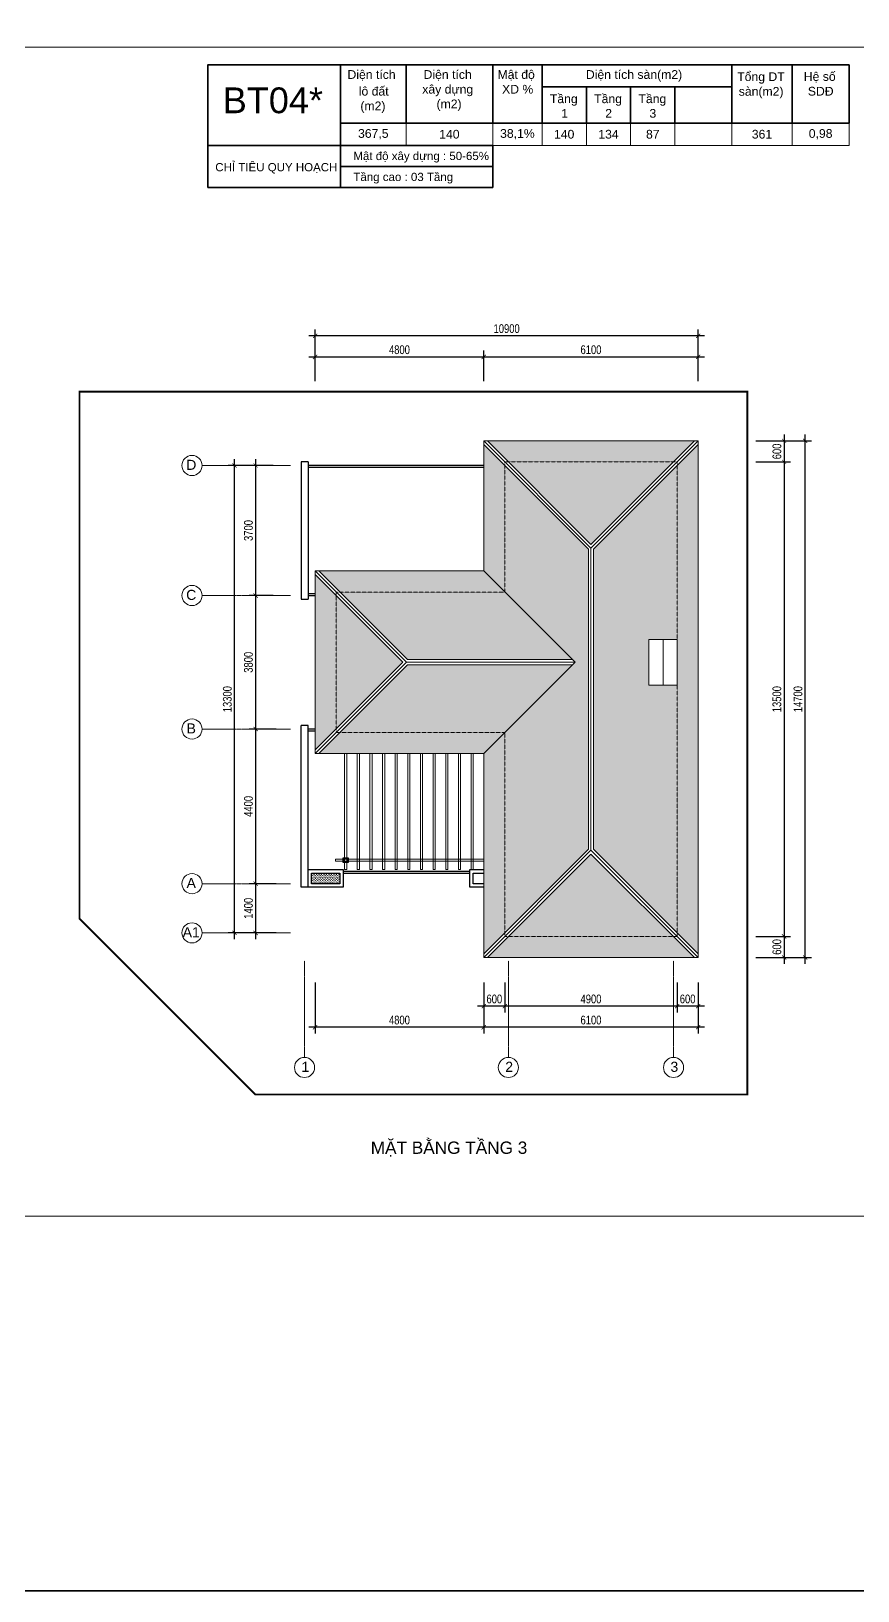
# Model space of a CAD drawing. Header units: millimetres. Extents: x 33748 to 451939, y -263262 to 62681.
# Drawn here: x 250177 to 273697, y -263262 to -218879 of the extents above; entities that cross this region are included whole.
import ezdxf
from ezdxf.enums import TextEntityAlignment as Align
from ezdxf.xclip import XClip

# ---------------------------------------------------------------- set-up
doc = ezdxf.new("R2010")
doc.units = ezdxf.units.MM
doc.header["$PDMODE"] = 98
doc.linetypes.add('CENTER', pattern=[50.8, 31.75, -6.35, 6.35, -6.35])
doc.linetypes.add('HIDDEN', pattern=[0.375, 0.25, -0.125])
doc.layers.get('Defpoints').update_dxf_attribs({"color": 202, "lineweight": 13})
for name, color, linetype, lineweight in [('-CENTER', 143, 'CENTER', 13), ('-CONCRETE', 1, 'Continuous', 35), ('-FURNITURE', 46, 'Continuous', 9), ('-HIDE', 3, 'HIDDEN', 13), ('-KH', 143, 'Continuous', 13), ('-LINE1', 7, 'Continuous', 18), ('-RANH GIOI KHU DAT', 12, 'CENTER', 18), ('-TEXT', 7, 'Continuous', 15), ('-WALL', 4, 'Continuous', 35)]:
    doc.layers.add(name, color=color, linetype=linetype, lineweight=lineweight)
for name, color, linetype in [('12. NET DIM', 9, 'Continuous'), ('13. NET HATCH', 252, 'Continuous'), ('A-Flor-Hral', 242, 'Continuous')]:
    doc.layers.add(name, color=color, linetype=linetype)
doc.styles.add('1', font='arial.ttf')
doc.styles.add('AVANH', font='', dxfattribs={"width": 0.8})
doc.styles.get("Standard").update_dxf_attribs({"font": 'arial.ttf'})
doc.styles.get('AVANH').set_extended_font_data('.VnAvantH')
doc.dimstyles.new('C_100A3', dxfattribs={"dimscale": 100, "dimtxt": 2.5, "dimasz": 1.2, "dimexe": 1.8, "dimexo": 0, "dimgap": 0.75, "dimtad": 1, "dimdec": 0, "dimzin": 0, "dimdsep": 46, "dimtxsty": 'AVANH', "dimblk": 'ARCHTICK', "dimcen": 0, "dimdle": 1.8, "dimclrd": 256, "dimclre": 256, "dimclrt": 7, "dimadec": 0, "dimazin": 0, "dimtfac": 0.0001, "dimtdec": 0, "dimtix": 1, "dimtmove": 2, "dimatfit": 3, "dimldrblk": 'ARCHTICK', "dimfxl": 1.8, "dimtolj": 1, "dimtzin": 0, "dimarcsym": 0})

# ---------------------------------------------------------------- blocks, each defined once
blk = doc.blocks.new('A$C37A47670')
at = {"layer": '-WALL'}
for p, q in [((0, 1905), (16565, 1905)), ((0, 1905), (0, 0)), ((2134, 1905), (2134, 0)), ((4959, 1905), (4959, 0)), ((6565, 1905), (6565, 0)), ((12744, 1905), (12744, 0)), ((14715, 1905), (14715, 0)), ((16565, 1905), (16565, 0)), ((6565, 1180), (12744, 1180)), ((8008, 1180), (8008, 0)), ((9451, 1180), (9451, 0)), ((10894, 1180), (10894, 0)), ((0, 0), (16565, 0))]:
    blk.add_line(p, q, dxfattribs=at)
for s, height, p in [('Diện tích', 284.5, (227, 1443)), ('Diện tích', 284.5, (2706, 1443)), ('Mật độ', 284.5, (5115, 1443)), ('Diện tích sàn(m2)', 284.48, (7994, 1443)), ('Tổng DT', 284.5, (12923, 1373)), ('Hệ số', 284.5, (15091, 1378)), (' lô đất', 284.5, (484, 899)), ('xây dựng', 284.5, (2663, 964)), ('XD %%%', 284.5, (5263, 964)), ('sàn(m2)', 284.5, (12973, 894)), ('SDĐ', 284.5, (15223, 899)), ('(m2)', 284.5, (647, 420)), ('(m2)', 284.5, (3127, 485)), ('Tầng', 284.5, (6820, 653)), ('Tầng', 284.5, (8263, 653)), ('Tầng', 284.5, (9706, 653)), ('1', 284, (7192, 178)), ('2', 284, (8624, 178)), ('3', 284, (10063, 178))]:
    blk.add_text(s, height=height, dxfattribs=at).set_placement(p)
blk = doc.blocks.new('A$Cc865fbe0')
at = {"layer": '-WALL'}
for points in [[(0, 0), (3775, 0), (3775, 1194), (0, 1194)], [(3775, 597), (8107, 597), (8107, 1194), (3775, 1194)], [(3775, 0), (8107, 0), (8107, 597), (3775, 597)]]:
    blk.add_lwpolyline(points, close=True, dxfattribs=at)
for s, p in [('Mật độ xây dựng : 50-65%%%', (4141, 778)), ('CHỈ TIÊU QUY HOẠCH', (212, 458)), ('Tầng cao : 03 Tầng', (4141, 181))]:
    blk.add_text(s, height=234.37, dxfattribs=at).set_placement(p)
blk = doc.blocks.new('*T258')
at = {"layer": '-LINE1', "linetype": 'ByBlock', "lineweight": -2, "transparency": 16777216}
for p, q in [((0, 0), (176.96, 0)), ((0, 0), (0, -25.17)), ((16.05, 0), (16.05, -25.17)), ((34.58, 0), (34.58, -25.17)), ((59.1, 0), (59.1, -25.17)), ((73.04, 0), (73.04, -25.17)), ((85.57, 0), (85.57, -25.17)), ((98.09, 0), (98.09, -25.17)), ((110.62, 0), (110.62, -25.17)), ((126.68, 0), (126.68, -25.17)), ((143.79, 0), (143.79, -25.17)), ((159.84, 0), (159.84, -25.17)), ((176.96, 0), (176.96, -25.17)), ((0, -6.29), (176.96, -6.29)), ((0, -12.59), (176.96, -12.59)), ((0, -18.88), (176.96, -18.88)), ((0, -25.17), (176.96, -25.17))]:
    blk.add_line(p, q, dxfattribs=at)
at = {"layer": '-LINE1', "color": 0, "transparency": 16777216, "char_height": 2.4694}
for s, insert, width, attachment_point in [('{\\fArial|b1|i0|c0;M1 BT', (1.5, -4.79), 13.055, 7), ('{\\fArial|b0|i0|c0;250', (25.32, -3.15), 15.5244, 5), ('{\\fArial|b0|i0|c0;117,6', (46.84, -3.15), 21.5217, 5), ('{\\fArial|b0|i0|c0;47,0%', (66.07, -3.15), 10.9383, 5), ('{\\fArial|b0|i0|c0;117,6', (79.3, -3.15), 9.5272, 5), ('{\\fArial|b0|i0|c0;117,6', (91.83, -3.15), 9.5272, 5), ('{\\fArial|b0|i0|c0;79,3', (104.36, -3.15), 9.5272, 5), ('{\\fArial|b0|i0|c0;314,5', (135.23, -3.15), 14.1133, 5), ('{\\fArial|b0|i0|c0;1,26', (151.82, -3.15), 13.055, 5), ('{\\fArial|b1|i0|c0;49', (168.4, -3.15), 14.1133, 5), ('{\\fArial|b1|i0|c0;M2 BT', (1.5, -11.09), 13.055, 7), ('{\\fArial|b0|i0|c0;328', (25.32, -9.44), 15.5244, 5), ('{\\fArial|b0|i0|c0;135,5', (46.84, -9.44), 21.5217, 5), ('{\\fArial|b0|i0|c0;41,3%', (66.07, -9.44), 10.9383, 5), ('{\\fArial|b0|i0|c0;135,5', (79.3, -9.44), 9.5272, 5), ('{\\fArial|b0|i0|c0;135,5', (91.83, -9.44), 9.5272, 5), ('{\\fArial|b0|i0|c0;92,6', (104.36, -9.44), 9.5272, 5), ('{\\fArial|b0|i0|c0;', (112.12, -4.79), 13.055, 7), ('{\\fArial|b0|i0|c0;363,6', (135.23, -9.44), 14.1133, 5), ('{\\fArial|b0|i0|c0;1,11', (151.82, -9.44), 13.055, 5), ('{\\fArial|b1|i0|c0;6', (168.4, -9.44), 14.1133, 5), ('{\\fArial|b0|i0|c0;', (112.12, -11.09), 13.055, 7), ('{\\fArial|b1|i0|c0;M3 BT', (1.5, -17.38), 13.055, 7), ('{\\fArial|b0|i0|c0;242,5', (25.32, -15.73), 15.5244, 5), ('{\\fArial|b0|i0|c0;107,6', (46.84, -15.73), 21.5217, 5), ('{\\fArial|b0|i0|c0;44,4%', (66.07, -15.73), 10.9383, 5), ('{\\fArial|b0|i0|c0;107,6', (79.3, -15.73), 9.5272, 5), ('{\\fArial|b0|i0|c0;107,6', (91.83, -15.73), 9.5272, 5), ('{\\fArial|b0|i0|c0;78,4', (104.36, -15.73), 9.5272, 5), ('{\\fArial|b0|i0|c0;', (112.12, -17.38), 13.055, 7), ('{\\fArial|b0|i0|c0;293,6', (135.23, -15.73), 14.1133, 5), ('{\\fArial|b0|i0|c0;1,21', (151.82, -15.73), 13.055, 5), ('{\\fArial|b1|i0|c0;2', (168.4, -15.73), 14.1133, 5), ('{\\fArial|b1|i0|c0;M4 BT', (1.5, -23.67), 13.055, 7), ('{\\fArial|b0|i0|c0;367,5', (25.32, -22.02), 15.5244, 5), ('{\\fArial|b0|i0|c0;140', (46.84, -22.02), 21.5217, 5), ('{\\fArial|b0|i0|c0;38,1%', (66.07, -22.02), 10.9383, 5), ('{\\fArial|b0|i0|c0;140', (79.3, -22.02), 9.5272, 5), ('{\\fArial|b0|i0|c0;134', (91.83, -22.02), 9.5272, 5), ('{\\fArial|b0|i0|c0;87', (104.36, -22.02), 9.5272, 5), ('{\\fArial|b0|i0|c0;361', (135.23, -22.02), 14.1133, 5), ('{\\fArial|b0|i0|c0;0,98', (151.82, -22.02), 13.055, 5), ('{\\fArial|b1|i0|c0;2', (168.4, -22.02), 14.1133, 5), ('{\\fArial|b0|i0|c0;', (112.12, -23.67), 13.055, 7)]:
    blk.add_mtext(s, dxfattribs=dict(at, insert=insert, width=width, attachment_point=attachment_point))
blk = doc.blocks.new('Bang tk')
blk.add_blockref('*T258', (0, 25.17))
blk = doc.blocks.new('_ARCHTICK')
at = {"const_width": 0.15}
blk.add_lwpolyline([(-0.5, -0.5), (0.5, 0.5)], dxfattribs=at)
blk = doc.blocks.new('*D1293')
at = {"layer": '12. NET DIM', "lineweight": -2, "transparency": 16777216}
for p, q in [((270799, -230538), (271780, -230538)), ((271600, -230358), (271600, -231318)), ((270799, -231138), (271780, -231138))]:
    blk.add_line(p, q, dxfattribs=at)
at = {"layer": 'Defpoints', "color": 0, "transparency": 16777216}
for p in [(270799, -230538), (270799, -231138), (271600, -231138)]:
    blk.add_point(p, dxfattribs=at)
at = {"layer": '12. NET DIM', "lineweight": -2, "transparency": 16777216, "xscale": 120, "yscale": 120, "zscale": 120}
for p, rotation in [((271600, -230538), 90), ((271600, -231138), 270)]:
    blk.add_blockref('_ARCHTICK', p, dxfattribs=dict(at, rotation=rotation))
at = {"layer": '12. NET DIM', "color": 7, "transparency": 16777216, "insert": (271396, -230838), "char_height": 250, "attachment_point": 5, "rotation": 90, "style": 'AVANH'}
blk.add_mtext('\\A1;600', dxfattribs=at)
blk = doc.blocks.new('*D1294')
at = {"layer": '12. NET DIM', "lineweight": -2, "transparency": 16777216}
for p, q in [((270799, -231138), (271780, -231138)), ((271600, -230958), (271600, -244819)), ((270799, -244639), (271780, -244639))]:
    blk.add_line(p, q, dxfattribs=at)
at = {"layer": 'Defpoints', "color": 0, "transparency": 16777216}
for p in [(270799, -231138), (270799, -244639), (271600, -244639)]:
    blk.add_point(p, dxfattribs=at)
at = {"layer": '12. NET DIM', "lineweight": -2, "transparency": 16777216, "xscale": 120, "yscale": 120, "zscale": 120}
for p, rotation in [((271600, -231138), 90), ((271600, -244639), 270)]:
    blk.add_blockref('_ARCHTICK', p, dxfattribs=dict(at, rotation=rotation))
at = {"layer": '12. NET DIM', "color": 7, "transparency": 16777216, "insert": (271396, -237888), "char_height": 250, "attachment_point": 5, "rotation": 90, "style": 'AVANH'}
blk.add_mtext('\\A1;13500', dxfattribs=at)
blk = doc.blocks.new('*D1295')
at = {"layer": '12. NET DIM', "lineweight": -2, "transparency": 16777216}
for p, q in [((271600, -244459), (271600, -245419)), ((270799, -244639), (271780, -244639)), ((270799, -245239), (271780, -245239))]:
    blk.add_line(p, q, dxfattribs=at)
at = {"layer": 'Defpoints', "color": 0, "transparency": 16777216}
for p in [(270799, -244639), (270799, -245239), (271600, -245239)]:
    blk.add_point(p, dxfattribs=at)
at = {"layer": '12. NET DIM', "lineweight": -2, "transparency": 16777216, "xscale": 120, "yscale": 120, "zscale": 120}
for p, rotation in [((271600, -244639), 90), ((271600, -245239), 270)]:
    blk.add_blockref('_ARCHTICK', p, dxfattribs=dict(at, rotation=rotation))
at = {"layer": '12. NET DIM', "color": 7, "transparency": 16777216, "insert": (271396, -244939), "char_height": 250, "attachment_point": 5, "rotation": 90, "style": 'AVANH'}
blk.add_mtext('\\A1;600', dxfattribs=at)
blk = doc.blocks.new('*D1296')
at = {"layer": '12. NET DIM', "lineweight": -2, "transparency": 16777216}
for p, q in [((270799, -230538), (272380, -230538)), ((272200, -245419), (272200, -230358)), ((270799, -245239), (272380, -245239))]:
    blk.add_line(p, q, dxfattribs=at)
at = {"layer": 'Defpoints', "color": 0, "transparency": 16777216}
for p in [(270799, -230538), (272200, -230538), (270799, -245239)]:
    blk.add_point(p, dxfattribs=at)
at = {"layer": '12. NET DIM', "lineweight": -2, "transparency": 16777216, "xscale": 120, "yscale": 120, "zscale": 120}
for p, rotation in [((272200, -230538), 90), ((272200, -245239), 270)]:
    blk.add_blockref('_ARCHTICK', p, dxfattribs=dict(at, rotation=rotation))
at = {"layer": '12. NET DIM', "color": 7, "transparency": 16777216, "insert": (271996, -237888), "char_height": 250, "attachment_point": 5, "rotation": 90, "style": 'AVANH'}
blk.add_mtext('\\A1;14700', dxfattribs=at)
blk = doc.blocks.new('*D1297')
at = {"layer": '12. NET DIM', "lineweight": -2, "transparency": 16777216}
for p, q in [((268555, -245951), (268555, -246805)), ((269155, -245951), (269155, -246805)), ((269335, -246625), (268375, -246625))]:
    blk.add_line(p, q, dxfattribs=at)
at = {"layer": 'Defpoints', "color": 0, "transparency": 16777216}
for p in [(268555, -245951), (269155, -245951), (268555, -246625)]:
    blk.add_point(p, dxfattribs=at)
at = {"layer": '12. NET DIM', "lineweight": -2, "transparency": 16777216, "xscale": 120, "yscale": 120, "zscale": 120, "rotation": 180}
blk.add_blockref('_ARCHTICK', (268555, -246625), dxfattribs=at)
at = {"layer": '12. NET DIM', "lineweight": -2, "transparency": 16777216, "xscale": 120, "yscale": 120, "zscale": 120}
blk.add_blockref('_ARCHTICK', (269155, -246625), dxfattribs=at)
at = {"layer": '12. NET DIM', "color": 7, "transparency": 16777216, "insert": (268855, -246421), "char_height": 250, "attachment_point": 5, "style": 'AVANH'}
blk.add_mtext('\\A1;600', dxfattribs=at)
blk = doc.blocks.new('*D1298')
at = {"layer": '12. NET DIM', "lineweight": -2, "transparency": 16777216}
for p, q in [((263655, -245951), (263655, -246805)), ((268555, -245951), (268555, -246805)), ((268735, -246625), (263475, -246625))]:
    blk.add_line(p, q, dxfattribs=at)
at = {"layer": 'Defpoints', "color": 0, "transparency": 16777216}
for p in [(263655, -245951), (268555, -245951), (263655, -246625)]:
    blk.add_point(p, dxfattribs=at)
at = {"layer": '12. NET DIM', "lineweight": -2, "transparency": 16777216, "xscale": 120, "yscale": 120, "zscale": 120, "rotation": 180}
blk.add_blockref('_ARCHTICK', (263655, -246625), dxfattribs=at)
at = {"layer": '12. NET DIM', "lineweight": -2, "transparency": 16777216, "xscale": 120, "yscale": 120, "zscale": 120}
blk.add_blockref('_ARCHTICK', (268555, -246625), dxfattribs=at)
at = {"layer": '12. NET DIM', "color": 7, "transparency": 16777216, "insert": (266105, -246421), "char_height": 250, "attachment_point": 5, "style": 'AVANH'}
blk.add_mtext('\\A1;4900', dxfattribs=at)
blk = doc.blocks.new('*D1299')
at = {"layer": '12. NET DIM', "lineweight": -2, "transparency": 16777216}
for p, q in [((263055, -245951), (263055, -246805)), ((263655, -245951), (263655, -246805)), ((263835, -246625), (262875, -246625))]:
    blk.add_line(p, q, dxfattribs=at)
at = {"layer": 'Defpoints', "color": 0, "transparency": 16777216}
for p in [(263055, -245951), (263655, -245951), (263055, -246625)]:
    blk.add_point(p, dxfattribs=at)
at = {"layer": '12. NET DIM', "lineweight": -2, "transparency": 16777216, "xscale": 120, "yscale": 120, "zscale": 120, "rotation": 180}
blk.add_blockref('_ARCHTICK', (263055, -246625), dxfattribs=at)
at = {"layer": '12. NET DIM', "lineweight": -2, "transparency": 16777216, "xscale": 120, "yscale": 120, "zscale": 120}
blk.add_blockref('_ARCHTICK', (263655, -246625), dxfattribs=at)
at = {"layer": '12. NET DIM', "color": 7, "transparency": 16777216, "insert": (263355, -246421), "char_height": 250, "attachment_point": 5, "style": 'AVANH'}
blk.add_mtext('\\A1;600', dxfattribs=at)
blk = doc.blocks.new('*D1300')
at = {"layer": '12. NET DIM', "lineweight": -2, "transparency": 16777216}
for p, q in [((263055, -245951), (263055, -247405)), ((269155, -245951), (269155, -247405)), ((269335, -247225), (262875, -247225))]:
    blk.add_line(p, q, dxfattribs=at)
at = {"layer": 'Defpoints', "color": 0, "transparency": 16777216}
for p in [(263055, -245951), (269155, -245951), (263055, -247225)]:
    blk.add_point(p, dxfattribs=at)
at = {"layer": '12. NET DIM', "lineweight": -2, "transparency": 16777216, "xscale": 120, "yscale": 120, "zscale": 120, "rotation": 180}
blk.add_blockref('_ARCHTICK', (263055, -247225), dxfattribs=at)
at = {"layer": '12. NET DIM', "lineweight": -2, "transparency": 16777216, "xscale": 120, "yscale": 120, "zscale": 120}
blk.add_blockref('_ARCHTICK', (269155, -247225), dxfattribs=at)
at = {"layer": '12. NET DIM', "color": 7, "transparency": 16777216, "insert": (266105, -247021), "char_height": 250, "attachment_point": 5, "style": 'AVANH'}
blk.add_mtext('\\A1;6100', dxfattribs=at)
blk = doc.blocks.new('*D1301')
at = {"layer": '12. NET DIM', "lineweight": -2, "transparency": 16777216}
for p, q in [((258255, -245951), (258255, -247405)), ((263055, -245951), (263055, -247405)), ((263235, -247225), (258075, -247225))]:
    blk.add_line(p, q, dxfattribs=at)
at = {"layer": 'Defpoints', "color": 0, "transparency": 16777216}
for p in [(258255, -245951), (263055, -245951), (258255, -247225)]:
    blk.add_point(p, dxfattribs=at)
at = {"layer": '12. NET DIM', "lineweight": -2, "transparency": 16777216, "xscale": 120, "yscale": 120, "zscale": 120, "rotation": 180}
blk.add_blockref('_ARCHTICK', (258255, -247225), dxfattribs=at)
at = {"layer": '12. NET DIM', "lineweight": -2, "transparency": 16777216, "xscale": 120, "yscale": 120, "zscale": 120}
blk.add_blockref('_ARCHTICK', (263055, -247225), dxfattribs=at)
at = {"layer": '12. NET DIM', "color": 7, "transparency": 16777216, "insert": (260655, -247021), "char_height": 250, "attachment_point": 5, "style": 'AVANH'}
blk.add_mtext('\\A1;4800', dxfattribs=at)
blk = doc.blocks.new('*D1302')
at = {"layer": '12. NET DIM', "lineweight": -2, "transparency": 16777216}
for p, q in [((258255, -228835), (258255, -227969)), ((263055, -228835), (263055, -227969)), ((258075, -228149), (263235, -228149))]:
    blk.add_line(p, q, dxfattribs=at)
at = {"layer": 'Defpoints', "color": 0, "transparency": 16777216}
for p in [(263055, -228149), (258255, -228835), (263055, -228835)]:
    blk.add_point(p, dxfattribs=at)
at = {"layer": '12. NET DIM', "lineweight": -2, "transparency": 16777216, "xscale": 120, "yscale": 120, "zscale": 120, "rotation": 180}
blk.add_blockref('_ARCHTICK', (258255, -228149), dxfattribs=at)
at = {"layer": '12. NET DIM', "lineweight": -2, "transparency": 16777216, "xscale": 120, "yscale": 120, "zscale": 120}
blk.add_blockref('_ARCHTICK', (263055, -228149), dxfattribs=at)
at = {"layer": '12. NET DIM', "color": 7, "transparency": 16777216, "insert": (260655, -227945), "char_height": 250, "attachment_point": 5, "style": 'AVANH'}
blk.add_mtext('\\A1;4800', dxfattribs=at)
blk = doc.blocks.new('*D1303')
at = {"layer": '12. NET DIM', "lineweight": -2, "transparency": 16777216}
for p, q in [((263055, -228835), (263055, -227969)), ((269155, -228835), (269155, -227969)), ((262875, -228149), (269335, -228149))]:
    blk.add_line(p, q, dxfattribs=at)
at = {"layer": 'Defpoints', "color": 0, "transparency": 16777216}
for p in [(269155, -228149), (263055, -228835), (269155, -228835)]:
    blk.add_point(p, dxfattribs=at)
at = {"layer": '12. NET DIM', "lineweight": -2, "transparency": 16777216, "xscale": 120, "yscale": 120, "zscale": 120, "rotation": 180}
blk.add_blockref('_ARCHTICK', (263055, -228149), dxfattribs=at)
at = {"layer": '12. NET DIM', "lineweight": -2, "transparency": 16777216, "xscale": 120, "yscale": 120, "zscale": 120}
blk.add_blockref('_ARCHTICK', (269155, -228149), dxfattribs=at)
at = {"layer": '12. NET DIM', "color": 7, "transparency": 16777216, "insert": (266105, -227945), "char_height": 250, "attachment_point": 5, "style": 'AVANH'}
blk.add_mtext('\\A1;6100', dxfattribs=at)
blk = doc.blocks.new('*D1304')
at = {"layer": '12. NET DIM', "lineweight": -2, "transparency": 16777216}
for p, q in [((269335, -227549), (258075, -227549)), ((258255, -228835), (258255, -227369)), ((269155, -228835), (269155, -227369))]:
    blk.add_line(p, q, dxfattribs=at)
at = {"layer": 'Defpoints', "color": 0, "transparency": 16777216}
for p in [(258255, -227549), (258255, -228835), (269155, -228835)]:
    blk.add_point(p, dxfattribs=at)
at = {"layer": '12. NET DIM', "lineweight": -2, "transparency": 16777216, "xscale": 120, "yscale": 120, "zscale": 120, "rotation": 180}
blk.add_blockref('_ARCHTICK', (258255, -227549), dxfattribs=at)
at = {"layer": '12. NET DIM', "lineweight": -2, "transparency": 16777216, "xscale": 120, "yscale": 120, "zscale": 120}
blk.add_blockref('_ARCHTICK', (269155, -227549), dxfattribs=at)
at = {"layer": '12. NET DIM', "color": 7, "transparency": 16777216, "insert": (263705, -227345), "char_height": 250, "attachment_point": 5, "style": 'AVANH'}
blk.add_mtext('\\A1;10900', dxfattribs=at)
blk = doc.blocks.new('*D1243')
at = {"layer": '12. NET DIM', "lineweight": -2, "transparency": 16777216}
for p, q in [((256563, -231058), (256563, -235119)), ((257058, -231238), (256383, -231238)), ((257058, -234939), (256383, -234939))]:
    blk.add_line(p, q, dxfattribs=at)
at = {"layer": 'Defpoints', "color": 0, "transparency": 16777216}
for p in [(257058, -231238), (256563, -234939), (257058, -234939)]:
    blk.add_point(p, dxfattribs=at)
at = {"layer": '12. NET DIM', "lineweight": -2, "transparency": 16777216, "xscale": 120, "yscale": 120, "zscale": 120}
for p, rotation in [((256563, -231238), 90), ((256563, -234939), 270)]:
    blk.add_blockref('_ARCHTICK', p, dxfattribs=dict(at, rotation=rotation))
at = {"layer": '12. NET DIM', "color": 7, "transparency": 16777216, "insert": (256359, -233088), "char_height": 250, "attachment_point": 5, "rotation": 90, "style": 'AVANH'}
blk.add_mtext('\\A1;3700', dxfattribs=at)
blk = doc.blocks.new('*D1244')
at = {"layer": '12. NET DIM', "lineweight": -2, "transparency": 16777216}
for p, q in [((256563, -234759), (256563, -238919)), ((257058, -234939), (256383, -234939)), ((257150, -238739), (256383, -238739))]:
    blk.add_line(p, q, dxfattribs=at)
at = {"layer": 'Defpoints', "color": 0, "transparency": 16777216}
for p in [(257058, -234939), (256563, -238739), (257150, -238739)]:
    blk.add_point(p, dxfattribs=at)
at = {"layer": '12. NET DIM', "lineweight": -2, "transparency": 16777216, "xscale": 120, "yscale": 120, "zscale": 120}
for p, rotation in [((256563, -234939), 90), ((256563, -238739), 270)]:
    blk.add_blockref('_ARCHTICK', p, dxfattribs=dict(at, rotation=rotation))
at = {"layer": '12. NET DIM', "color": 7, "transparency": 16777216, "insert": (256359, -236839), "char_height": 250, "attachment_point": 5, "rotation": 90, "style": 'AVANH'}
blk.add_mtext('\\A1;3800', dxfattribs=at)
blk = doc.blocks.new('*D1245')
at = {"layer": '12. NET DIM', "lineweight": -2, "transparency": 16777216}
for p, q in [((257150, -238739), (256383, -238739)), ((256563, -238559), (256563, -243319)), ((257150, -243139), (256383, -243139))]:
    blk.add_line(p, q, dxfattribs=at)
at = {"layer": 'Defpoints', "color": 0, "transparency": 16777216}
for p in [(257150, -238739), (256563, -243139), (257150, -243139)]:
    blk.add_point(p, dxfattribs=at)
at = {"layer": '12. NET DIM', "lineweight": -2, "transparency": 16777216, "xscale": 120, "yscale": 120, "zscale": 120}
for p, rotation in [((256563, -238739), 90), ((256563, -243139), 270)]:
    blk.add_blockref('_ARCHTICK', p, dxfattribs=dict(at, rotation=rotation))
at = {"layer": '12. NET DIM', "color": 7, "transparency": 16777216, "insert": (256359, -240939), "char_height": 250, "attachment_point": 5, "rotation": 90, "style": 'AVANH'}
blk.add_mtext('\\A1;4400', dxfattribs=at)
blk = doc.blocks.new('*D1246')
at = {"layer": '12. NET DIM', "lineweight": -2, "transparency": 16777216}
for p, q in [((257150, -243139), (256383, -243139)), ((256563, -242959), (256563, -244719)), ((257150, -244539), (256383, -244539))]:
    blk.add_line(p, q, dxfattribs=at)
at = {"layer": 'Defpoints', "color": 0, "transparency": 16777216}
for p in [(257150, -243139), (256563, -244539), (257150, -244539)]:
    blk.add_point(p, dxfattribs=at)
at = {"layer": '12. NET DIM', "lineweight": -2, "transparency": 16777216, "xscale": 120, "yscale": 120, "zscale": 120}
for p, rotation in [((256563, -243139), 90), ((256563, -244539), 270)]:
    blk.add_blockref('_ARCHTICK', p, dxfattribs=dict(at, rotation=rotation))
at = {"layer": '12. NET DIM', "color": 7, "transparency": 16777216, "insert": (256359, -243839), "char_height": 250, "attachment_point": 5, "rotation": 90, "style": 'AVANH'}
blk.add_mtext('\\A1;1400', dxfattribs=at)
blk = doc.blocks.new('*D1247')
at = {"layer": '12. NET DIM', "lineweight": -2, "transparency": 16777216}
for p, q in [((255963, -244719), (255963, -231058)), ((257058, -231238), (255783, -231238)), ((257150, -244539), (255783, -244539))]:
    blk.add_line(p, q, dxfattribs=at)
at = {"layer": 'Defpoints', "color": 0, "transparency": 16777216}
for p in [(255963, -231238), (257058, -231238), (257150, -244539)]:
    blk.add_point(p, dxfattribs=at)
at = {"layer": '12. NET DIM', "lineweight": -2, "transparency": 16777216, "xscale": 120, "yscale": 120, "zscale": 120}
for p, rotation in [((255963, -231238), 90), ((255963, -244539), 270)]:
    blk.add_blockref('_ARCHTICK', p, dxfattribs=dict(at, rotation=rotation))
at = {"layer": '12. NET DIM', "color": 7, "transparency": 16777216, "insert": (255759, -237888), "char_height": 250, "attachment_point": 5, "rotation": 90, "style": 'AVANH'}
blk.add_mtext('\\A1;13300', dxfattribs=at)

msp = doc.modelspace()

# ---------------------------------------------------------------- hatches: boundary and pattern name
at = {"layer": '13. NET HATCH'}
h = msp.add_hatch(dxfattribs=at)
h.set_pattern_fill('N-ONG-01', color=256, scale=200, angle=270)
h.set_pattern_definition([(184.9697, (200, -116611.856), (2400.0002103, 199.9982614), [184.6944, -4432.6642]), (90, (16, -116627.86), (-200, 200), [16, -184]), (270, (0, -116427.86), (200, -200), [56, -144]), (0, (0, -116483.86), (200, 200), [20, -180]), (180, (20, -116611.86), (-200, -200), [20, -180]), (270, (0, -116611.86), (200, -200), [16, -184]), (270, (16, -116427.86), (200, -200), [40, -160]), (355.0303, (16, -116467.856), (2400.0002103, -199.9982614), [184.6944, -4432.6642]), (322.6961, (26, -116467.856), (-3400.00214834, 2599.99717798), [52.8016, -5227.35]), (288.4349, (68, -116499.856), (199.99968, -400.000087), [50.5964, -581.859]), (251.5651, (84, -116547.856), (199.99968, 400.000087), [50.5964, -581.859]), (217.3039, (68, -116595.856), (-3400.00214834, -2599.99717798), [52.8016, -5227.35]), (290.2249, (54, -116509.856), (-800.00166712, 2199.99945287), [40.497, -4009.1944]), (249.7751, (68, -116547.856), (-800.00166712, -2199.99945287), [40.497, -4009.1944]), (217.4054, (54, -116585.856), (-2599.998493, -2000.00199052), [42.8018, -4237.385]), (322.5946, (20, -116483.856), (-2599.998493, 2000.00199052), [42.8018, -4237.385])])
h.paths.add_polyline_path([(263055.2, -239438.6), (263055.2, -245132.5), (266030, -242157.6), (266030, -233619.1), (263055.2, -230644.3), (263055.2, -234238.6), (265655.2, -236838.6)])
h.paths.add_polyline_path([(260748.8, -236838.6), (258254.9, -234344.6), (258254.9, -239332.5)])
h = msp.add_hatch(dxfattribs=at)
h.set_pattern_fill('N-ONG-01', color=256, scale=200, angle=180)
h.set_pattern_definition([(94.9697, (-184, -116627.856), (199.9982614, -2400.0002103), [184.6944, -4432.6642]), (0, (-200, -116443.86), (200, 200), [16, -184]), (180, (0, -116427.86), (-200, -200), [56, -144]), (270, (-56, -116427.86), (200, -200), [20, -180]), (90, (-184, -116447.86), (-200, 200), [20, -180]), (180, (-184, -116427.86), (-200, -200), [16, -184]), (180, (0, -116443.86), (-200, -200), [40, -160]), (265.0303, (-40, -116443.856), (-199.9982614, -2400.0002103), [184.6944, -4432.6642]), (232.6961, (-40, -116453.856), (2599.99717798, 3400.00214834), [52.8016, -5227.35]), (198.4349, (-72, -116495.856), (-400.000087, -199.99968), [50.5964, -581.859]), (161.5651, (-120, -116511.856), (400.000087, -199.99968), [50.5964, -581.859]), (127.3039, (-168, -116495.856), (-2599.99717798, 3400.00214834), [52.8016, -5227.35]), (200.2249, (-82, -116481.856), (2199.99945287, 800.00166712), [40.497, -4009.1944]), (159.7751, (-120, -116495.856), (-2199.99945287, 800.00166712), [40.497, -4009.1944]), (127.4054, (-158, -116481.856), (-2000.00199052, 2599.998493), [42.8018, -4237.385]), (232.5946, (-56, -116447.856), (2000.00199052, 2599.998493), [42.8018, -4237.385])])
h.paths.add_polyline_path([(269048.8, -230538.2), (263161.3, -230538.2), (266105, -233482)])
h.paths.add_polyline_path([(265580.2, -236763.6), (263055.2, -234238.6), (258361, -234238.6), (260886, -236763.6)])
h = msp.add_hatch(dxfattribs=at)
h.set_pattern_fill('N-ONG-01', color=256, scale=200, angle=90)
h.set_pattern_definition([(4.9697, (-200, -116243.856), (-2400.0002103, -199.9982614), [184.6944, -4432.6642]), (270, (-16, -116227.86), (200, -200), [16, -184]), (90, (0, -116427.86), (-200, 200), [56, -144]), (180, (0, -116371.86), (-200, -200), [20, -180]), (0, (-20, -116243.86), (200, 200), [20, -180]), (90, (0, -116243.86), (-200, 200), [16, -184]), (90, (-16, -116427.86), (-200, 200), [40, -160]), (175.0303, (-16, -116387.856), (-2400.0002103, 199.9982614), [184.6944, -4432.6642]), (142.6961, (-26, -116387.856), (3400.00214834, -2599.99717798), [52.8016, -5227.35]), (108.4349, (-68, -116355.856), (-199.99968, 400.000087), [50.5964, -581.859]), (71.5651, (-84, -116307.856), (-199.99968, -400.000087), [50.5964, -581.859]), (37.3039, (-68, -116259.856), (3400.00214834, 2599.99717798), [52.8016, -5227.35]), (110.2249, (-54, -116345.856), (800.00166712, -2199.99945287), [40.497, -4009.1944]), (69.7751, (-68, -116307.856), (800.00166712, 2199.99945287), [40.497, -4009.1944]), (37.4054, (-54, -116269.856), (2599.998493, 2000.00199052), [42.8018, -4237.385]), (142.5946, (-20, -116371.856), (2599.998493, -2000.00199052), [42.8018, -4237.385])])
h.paths.add_polyline_path([(269154.9, -230644.3), (266180, -233619.1), (266180, -242157.6), (269154.9, -245132.5)])
h.paths.add_polyline_path([(267754.9, -237488.6), (267754.9, -236188.6), (268554.9, -236188.6), (268554.9, -237488.6)], flags=16)
h = msp.add_hatch(dxfattribs=at)
h.set_pattern_fill('N-ONG-01', color=256, scale=200)
h.set_pattern_definition([(274.9697, (184, -116227.856), (-199.9982614, 2400.0002103), [184.6944, -4432.6642]), (180, (200, -116411.86), (-200, -200), [16, -184]), (0, (0, -116427.86), (200, 200), [56, -144]), (90, (56, -116427.86), (-200, 200), [20, -180]), (270, (184, -116407.86), (200, -200), [20, -180]), (0, (184, -116427.86), (200, 200), [16, -184]), (0, (0, -116411.86), (200, 200), [40, -160]), (85.0303, (40, -116411.856), (199.9982614, 2400.0002103), [184.6944, -4432.6642]), (52.6961, (40, -116401.856), (-2599.99717798, -3400.00214834), [52.8016, -5227.35]), (18.4349, (72, -116359.856), (400.000087, 199.99968), [50.5964, -581.859]), (341.5651, (120, -116343.856), (-400.000087, 199.99968), [50.5964, -581.859]), (307.3039, (168, -116359.856), (2599.99717798, -3400.00214834), [52.8016, -5227.35]), (20.2249, (82, -116373.856), (-2199.99945287, -800.00166712), [40.497, -4009.1944]), (339.7751, (120, -116359.856), (2199.99945287, -800.00166712), [40.497, -4009.1944]), (307.4054, (158, -116373.856), (2000.00199052, -2599.998493), [42.8018, -4237.385]), (52.5946, (56, -116407.856), (-2000.00199052, -2599.998493), [42.8018, -4237.385])])
h.paths.add_polyline_path([(265580.2, -236913.6), (260886, -236913.6), (258361, -239438.6), (263055.2, -239438.6)])
h.paths.add_polyline_path([(263161.3, -245238.6), (269048.8, -245238.6), (266105, -242294.8)])
h = msp.add_hatch(dxfattribs=at)
h.set_pattern_fill('CO-01', color=256, scale=50)
h.set_pattern_definition([(90, (20924.53, -223293.49), (-35.355339, 35.355339), [9.375, -61.335678]), (45, (20924.53, -223293.49), (-35.355339, 35.355339), [9.375, -40.625]), (135, (20924.53, -223293.49), (-35.355339, -35.355339), [9.375, -40.625])])
h.paths.add_polyline_path([(258954.9, -243138.6), (258154.9, -243138.6), (258154.9, -242838.6), (258954.9, -242838.6)])

# ---------------------------------------------------------------- linework, layer by layer
at = {"layer": '-CENTER', "ltscale": 0.1}
for p, q in [((257552.1, -231238.2), (255032.6, -231238.2)), ((257552.1, -234938.6), (255032.6, -234938.6)), ((257552.1, -238738.6), (255032.6, -238738.6)), ((257552.1, -243138.6), (255032.6, -243138.6)), ((257552.1, -244538.6), (255032.6, -244538.6)), ((257954.9, -245334.1), (257954.9, -248082.1)), ((263755.2, -245334.1), (263755.2, -248082.1)), ((268454.9, -245334.1), (268454.9, -248082.1))]:
    msp.add_line(p, q, dxfattribs=at)
at = {"layer": '-CONCRETE', "color": 1}
msp.add_lwpolyline([(123413.8, -205047.7), (451939.1, -205047.7), (451939.1, -263261.7), (123413.8, -263261.7)], close=True, dxfattribs=at)
at = {"layer": '-FURNITURE'}
for points in [[(259154.9, -242738.6), (259094.9, -242738.6), (259094.9, -239438.6), (259154.9, -239438.6)], [(259514.9, -242738.6), (259454.9, -242738.6), (259454.9, -239438.6), (259514.9, -239438.6)], [(259874.9, -242738.6), (259814.9, -242738.6), (259814.9, -239438.6), (259874.9, -239438.6)], [(260234.9, -242738.6), (260174.9, -242738.6), (260174.9, -239438.6), (260234.9, -239438.6)], [(260594.9, -242738.6), (260534.9, -242738.6), (260534.9, -239438.6), (260594.9, -239438.6)], [(260954.9, -242738.6), (260894.9, -242738.6), (260894.9, -239438.6), (260954.9, -239438.6)], [(261314.9, -242738.6), (261254.9, -242738.6), (261254.9, -239438.6), (261314.9, -239438.6)], [(261674.9, -242738.6), (261614.9, -242738.6), (261614.9, -239438.6), (261674.9, -239438.6)], [(262034.9, -242738.6), (261974.9, -242738.6), (261974.9, -239438.6), (262034.9, -239438.6)], [(262394.9, -242738.6), (262334.9, -242738.6), (262334.9, -239438.6), (262394.9, -239438.6)], [(262754.9, -242738.6), (262694.9, -242738.6), (262694.9, -239438.6), (262754.9, -239438.6)], [(263055.2, -242438.6), (263055.2, -242498.6), (258834.9, -242498.6), (258834.9, -242438.6)]]:
    msp.add_lwpolyline(points, close=True, dxfattribs=at)
at = {"layer": '-HIDE', "ltscale": 5}
for points in [[(263655.2, -234838.6), (263655.2, -231138.2), (268554.9, -231138.2), (268554.9, -244638.6), (263655.2, -244638.6), (263655.2, -238838.6)], [(263655.2, -238838.6), (258854.9, -238838.6), (258854.9, -234838.6), (263655.2, -234838.6)]]:
    msp.add_lwpolyline(points, dxfattribs=at)
at = {"layer": '-KH'}
for centre in [(254752.9, -231238.2), (254752.9, -234938.6), (254752.9, -238738.6), (254752.9, -243138.6), (254752.9, -244538.6), (257954.9, -248368.4), (263755.2, -248368.4), (268454.9, -248368.4)]:
    msp.add_circle(centre, 286.3, dxfattribs=at)
at = {"layer": '-LINE1'}
for points in [[(263055.2, -239438.6), (258254.9, -239438.6), (258254.9, -234238.6), (263055.2, -234238.6), (263055.2, -230538.2), (269154.9, -230538.2), (269154.9, -245238.6), (263055.2, -245238.6)], [(267754.9, -237488.6), (268554.9, -237488.6), (268554.9, -236188.6), (267754.9, -236188.6)]]:
    msp.add_lwpolyline(points, close=True, dxfattribs=at)
for points in [[(269154.9, -230538.2), (266105, -233588.1), (263055.2, -230538.2)], [(263055.2, -230644.3), (266030, -233619.1), (266030, -242157.6), (263055.2, -245132.5)], [(269048.8, -230538.2), (266105, -233482), (263161.3, -230538.2)], [(269154.9, -230644.3), (266180, -233619.1), (266180, -242157.6), (269154.9, -245132.5)], [(266105, -233588.1), (266105, -242188.7)], [(258254.9, -239438.6), (260854.9, -236838.6), (258254.9, -234238.6)], [(258361, -234238.6), (260886, -236763.6), (265580.2, -236763.6)], [(263055.2, -239438.6), (265655.2, -236838.6), (263055.2, -234238.6)], [(258254.9, -239332.5), (260748.8, -236838.6), (258254.9, -234344.6)], [(268154.9, -236188.6), (268154.9, -237488.6)], [(258361, -239438.6), (260886, -236913.6), (265580.2, -236913.6)], [(260854.9, -236838.6), (265655.2, -236838.6)], [(269154.9, -245238.6), (266105, -242188.7), (263055.2, -245238.6)], [(269048.8, -245238.6), (266105, -242294.8), (263161.3, -245238.6)]]:
    msp.add_lwpolyline(points, dxfattribs=at)
at = {"layer": '-RANH GIOI KHU DAT', "linetype": 'HIDDEN', "ltscale": 10, "const_width": 50}
msp.add_lwpolyline([(270554.9, -229138.2), (251554.9, -229138.2), (251554.9, -244138.2), (256554.9, -249138.2), (270554.9, -249138.2)], close=True, dxfattribs=at)
at = {"layer": '-WALL'}
msp.add_lwpolyline([(258978.7, -219832.8), (255203.4, -219832.8), (255203.4, -222130.1), (258978.7, -222130.1)], close=True, dxfattribs=at)
at = {"layer": '13. NET HATCH'}
for p, q in [((258054.9, -231138.2), (257854.9, -231138.2)), ((257854.9, -231138.2), (257854.9, -235038.6)), ((258054.9, -231138.2), (258054.9, -235038.6)), ((263055.2, -231238.2), (258054.9, -231238.2)), ((263055.2, -231298.2), (258054.9, -231298.2)), ((257854.9, -235038.6), (258054.9, -235038.6)), ((258054.9, -234878.6), (258254.9, -234878.6)), ((258054.9, -234938.6), (258254.9, -234938.6)), ((257854.9, -243238.6), (257854.9, -238638.6)), ((258054.9, -238638.6), (257854.9, -238638.6)), ((258054.9, -243238.6), (258054.9, -238638.6)), ((258254.9, -238738.6), (258054.9, -238738.6)), ((258254.9, -238798.6), (258054.9, -238798.6)), ((259054.9, -243238.6), (257854.9, -243238.6))]:
    msp.add_line(p, q, dxfattribs=at)
for points in [[(259054.9, -243238.6), (258054.9, -243238.6), (258054.9, -242738.6), (259054.9, -242738.6)], [(258954.9, -243138.6), (258154.9, -243138.6), (258154.9, -242838.6), (258954.9, -242838.6)]]:
    msp.add_lwpolyline(points, close=True, dxfattribs=at)
for points in [[(263055.2, -243238.6), (262655.2, -243238.6), (262655.2, -242738.6), (263055.2, -242738.6)], [(262655.2, -242788.6), (259054.9, -242788.6)], [(262655.2, -242848.6), (259054.9, -242848.6)], [(263055.2, -243138.6), (262755.2, -243138.6), (262755.2, -242838.6), (263055.2, -242838.6)]]:
    msp.add_lwpolyline(points, dxfattribs=at)
at = {"layer": 'A-Flor-Hral'}
for points in [[(259194.9, -242538.6), (259054.9, -242538.6), (259054.9, -242398.6), (259194.9, -242398.6)], [(259183.5, -242527.2), (259066.2, -242527.2), (259066.2, -242409.9), (259183.5, -242409.9)]]:
    msp.add_lwpolyline(points, close=True, dxfattribs=at)
at = {"layer": 'Defpoints'}
msp.add_lwpolyline([(273947.2, -252596.8), (273947.2, -219332.8), (226907.2, -219332.8), (226907.2, -252596.8)], close=True, dxfattribs=at)

# ---------------------------------------------------------------- block references
at = {"layer": '-CENTER'}
msp.add_blockref('A$Cc865fbe0', (255203.4, -223324.5), dxfattribs=at)
at = {"layer": '-TEXT'}
ref = msp.add_blockref('Bang tk', (257363.2, -222130.1), dxfattribs=dict(at, xscale=100.6227567843635, yscale=100.6227567843635, zscale=100.6227567843635))
XClip(ref).set_block_clipping_path([(16.055, 0), (159.8444444444, 6.2925925926)])
at = {"layer": '-WALL', "xscale": 0.8734614304198234, "yscale": 0.8734614304198234, "zscale": 0.8734614304198234}
msp.add_blockref('A$C37A47670', (258978.7, -221496.9), dxfattribs=at)

# ---------------------------------------------------------------- texts
at = {"layer": '-TEXT', "color": 4, "style": '1'}
msp.add_text('BT04*', height=733.71, dxfattribs=at).set_placement((257053.6, -221433.8), align=Align.BOTTOM_CENTER)
at = {"layer": '-TEXT', "color": 2, "style": '1'}
for s, height, p in [('D', 286.3, (254731.1, -231220.2)), ('C', 286.3, (254731.1, -234920.5)), ('B', 286.3, (254731.1, -238720.5)), ('A', 286.3, (254731.1, -243120.5)), ('A1', 286.31, (254731.1, -244520.5)), ('1', 286.3, (257976.7, -248350.4)), ('2', 286.3, (263777.1, -248350.4)), ('3', 286.3, (268476.7, -248350.4))]:
    msp.add_text(s, height=height, dxfattribs=at).set_placement(p, align=Align.MIDDLE_CENTER)
at = {"layer": '-TEXT', "color": 4}
msp.add_text('MẶT BẰNG TẦNG 3', height=350, dxfattribs=at).set_placement((262065.8, -250826.8), align=Align.CENTER)

# ---------------------------------------------------------------- dimensions: what is measured, and where the dimension line sits
at = {"layer": '12. NET DIM'}
for base, p1, p2, picture, middle in [((258254.9, -227549.1), (269154.9, -228834.6), (258254.9, -228834.6), '*D1304', (263704.9, -227344.9)), ((263055.2, -228149.1), (258254.9, -228834.6), (263055.2, -228834.6), '*D1302', (260655, -227944.9)), ((269154.9, -228149.1), (263055.2, -228834.6), (269154.9, -228834.6), '*D1303', (266105, -227944.9)), ((258254.9, -247225.2), (263055.2, -245951), (258254.9, -245951), '*D1301', (260655, -247020.9)), ((263055.2, -246625.2), (263655.2, -245951), (263055.2, -245951), '*D1299', (263355.2, -246420.9)), ((263055.2, -247225.2), (269154.9, -245951), (263055.2, -245951), '*D1300', (266105, -247020.9)), ((263655.2, -246625.2), (268554.9, -245951), (263655.2, -245951), '*D1298', (266105, -246420.9)), ((268554.9, -246625.2), (269154.9, -245951), (268554.9, -245951), '*D1297', (268854.9, -246420.9))]:
    dim = msp.add_linear_dim(base=base, p1=p1, p2=p2, dimstyle='C_100A3', dxfattribs=at)
    dim.commit()
    dim.dimension.update_dxf_attribs({"geometry": picture, "text_midpoint": middle})
for base, p1, p2, picture, middle in [((271599.8, -231138.2), (270798.8, -230538.2), (270798.8, -231138.2), '*D1293', (271395.5, -230838.2)), ((272199.8, -230538.2), (270798.8, -245238.6), (270798.8, -230538.2), '*D1296', (271995.5, -237888.4)), ((255963.1, -231238.2), (257150.4, -244538.6), (257058.4, -231238.2), '*D1247', (255758.8, -237888.4)), ((256563.1, -234938.6), (257058.4, -231238.2), (257058.4, -234938.6), '*D1243', (256358.8, -233088.4)), ((271599.8, -244638.6), (270798.8, -231138.2), (270798.8, -244638.6), '*D1294', (271395.5, -237888.4)), ((256563.1, -238738.6), (257058.4, -234938.6), (257150.4, -238738.6), '*D1244', (256358.8, -236838.6)), ((256563.1, -243138.6), (257150.4, -238738.6), (257150.4, -243138.6), '*D1245', (256358.8, -240938.6)), ((256563.1, -244538.6), (257150.4, -243138.6), (257150.4, -244538.6), '*D1246', (256358.8, -243838.6)), ((271599.8, -245238.6), (270798.8, -244638.6), (270798.8, -245238.6), '*D1295', (271395.5, -244938.6))]:
    dim = msp.add_linear_dim(base=base, p1=p1, p2=p2, angle=90, dimstyle='C_100A3', dxfattribs=at)
    dim.commit()
    dim.dimension.update_dxf_attribs({"geometry": picture, "text_midpoint": middle})

doc.saveas('drawing.dxf')
